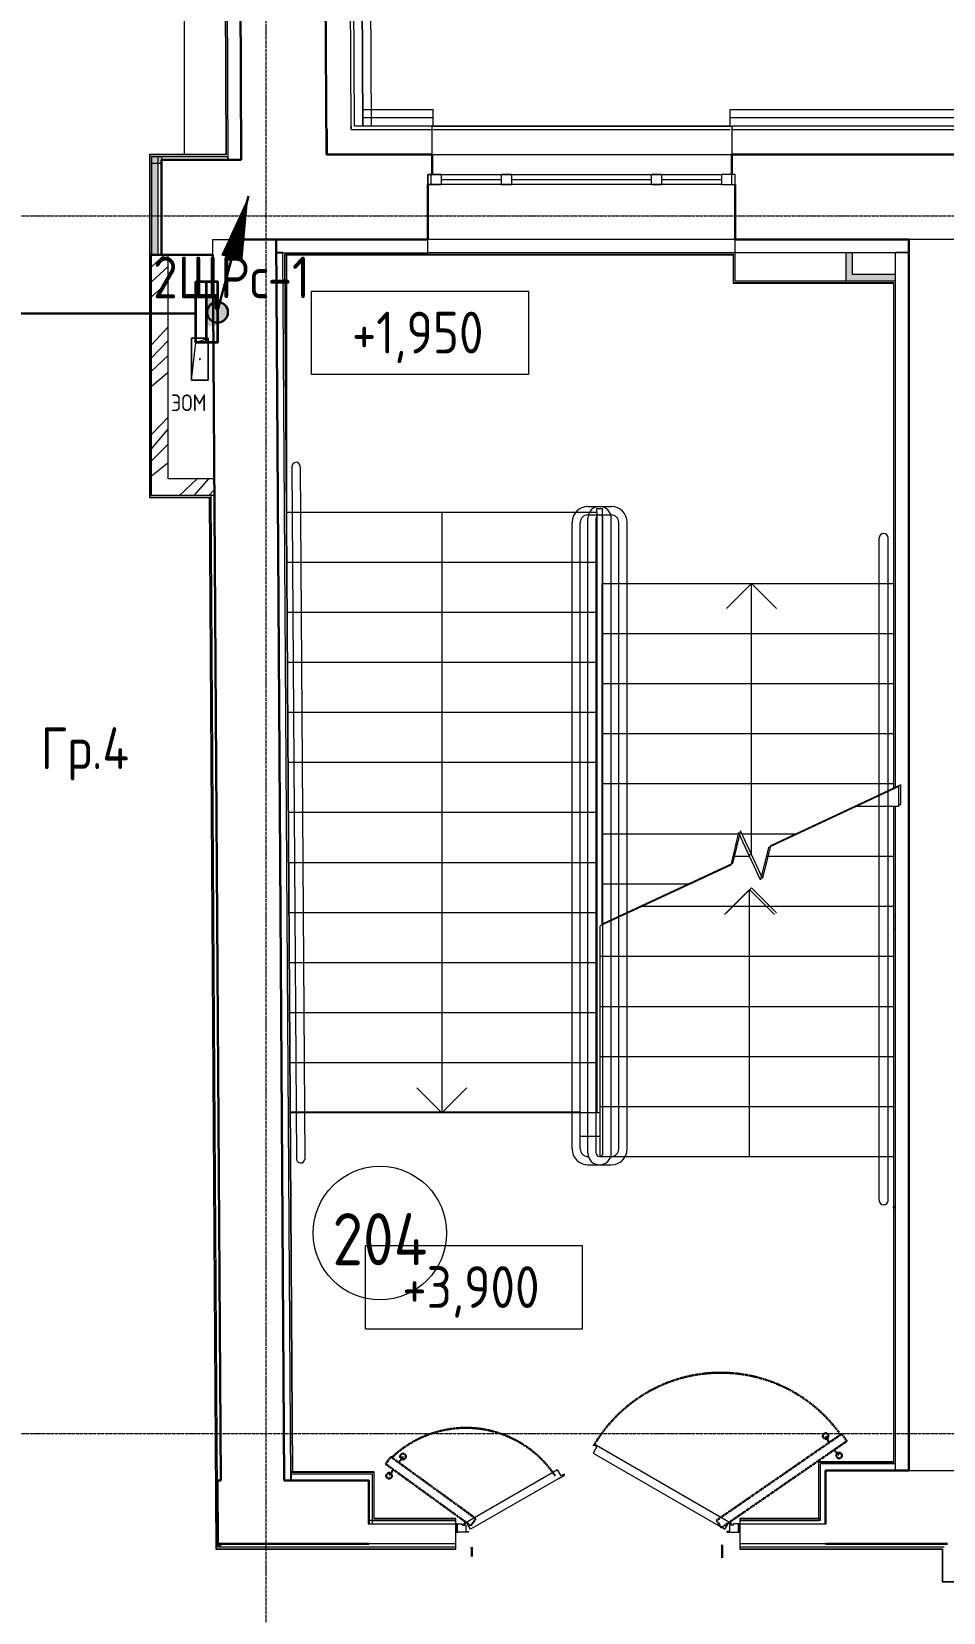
# Model space of a CAD drawing. Header units: millimetres. Extents: x -32 to 417638015, y -35 to 175284279.
# Drawn here: x 416887420 to 416892882, y 175243572 to 175253048 of the extents above; entities that cross this region are included whole.
import ezdxf
from ezdxf import colors
from ezdxf.entities.mleader import LeaderData, LeaderLine
from ezdxf.math import Vec2, Vec3

# ---------------------------------------------------------------- set-up
doc = ezdxf.new("R2010")
doc.units = ezdxf.units.MM
for name, pattern in [('ADSK_Линия сетки', [25, 20, -2.5, 0, -2.5]), ('ADSK_Штриховая_ш3 п1_5', [4.5, 3, -1.5]), ('CONTINOUS', [0])]:
    doc.linetypes.add(name, pattern=pattern)
for name, color, linetype, lineweight in [('_ Окна', 7, 'Continuous', 9), ('Аннотация', 7, 'Continuous', 18), ('Двери', 7, 'Continuous', 9), ('Лестницы', 7, 'Continuous', 9), ('Обобщенные модели', 7, 'Continuous', 18), ('Окна', 7, 'Continuous', 9), ('Оси', 253, 'Continuous', 9), ('Отметки', 7, 'Continuous', 9), ('Перекрытие', 7, 'Continuous', 18), ('Стены внутренние', 7, 'Continuous', 18), ('Стены наружные', 7, 'Continuous', 18), ('Стены несущие', 7, 'Continuous', 30), ('Стены отделка', 7, 'Continuous', 30), ('Стены перегородки', 7, 'Continuous', 30), ('Стены штриховка', 7, 'Continuous', 9), ('Стрелки вверх', 7, 'Continuous', 18), ('ШТРИХОВКА', 252, 'Continuous', 15), ('ЭМ_Лоток 1_2', 162, 'Continuous', 30), ('ЭОМ_Щит', 5, 'Continuous', 35)]:
    doc.layers.add(name, color=color, linetype=linetype, lineweight=lineweight)
doc.layers.add('_ЭМ_Надписи', color=7, linetype='Continuous')
doc.layers.add('Линии', color=7, linetype='Continuous', lineweight=9, true_color=0x00a600)
doc.styles.add('GOST Common', font='GOST_Common.ttf', dxfattribs={"width": 0.9, "height": 349.9999999999996})
doc.styles.add('GOST Common_1', font='GOST_Common.ttf', dxfattribs={"width": 0.9, "height": 250})
doc.styles.add('GOST Common_5', font='GOST_Common.ttf', dxfattribs={"width": 0.9, "height": 200})
doc.styles.add('ЭОМ', font='isocpeur.ttf', dxfattribs={"width": 0.85, "height": 250})
doc.linetypes.add('Cable in the tray', pattern='A,5,[130,ltypeshp.shx,S=1,R=0,X=0,Y=0],1.5,[130,ltypeshp.shx,S=1.5,R=90,X=0,Y=-1],1,[130,ltypeshp.shx,S=1,R=0,X=0.5,Y=0],5', length=12.5)

# ---------------------------------------------------------------- blocks, each defined once
blk = doc.blocks.new('План 2 этажа')
h = blk.add_hatch()
h.set_pattern_fill('ANSI34', color=8, scale=20)
h.set_pattern_definition([(45, (686.3573730537319, 338.699590410115), (-269.4076836320746, 269.4076836320746), []), (45, (776.1599730537273, 338.699590410115), (-269.4076836320746, 269.4076836320746), []), (45, (865.9625730537227, 338.699590410115), (-269.4076836320746, 269.4076836320746), []), (45, (955.7653730537277, 338.699590410115), (-269.4076836320746, 269.4076836320746), [])])
h.paths.add_polyline_path([(3097.655955407186, 19006.69959040913), (3097.655955407186, 20348.69959041011), (2997.655955407186, 20348.69959041011), (2997.655955407186, 18906.69959040914), (3375.126293284639, 18906.69959040914), (3374.474348343735, 19006.69959040913)])
at = {"layer": 'Стены внутренние'}
h = blk.add_hatch(color=8, dxfattribs=at)
h.dxf.hatch_style = 1
h.paths.add_polyline_path([(3057.655955407186, 20938.69959041008), (3037.655955407245, 20938.69959041008), (3037.655955407245, 20898.69959041008), (3057.655955407186, 20898.69959041008)])
h.paths.add_polyline_path([(3037.655955407245, 20938.69959041007), (2997.655955407186, 20938.69959041007), (2997.655955407186, 20348.69959041011), (3037.655955407245, 20348.69959041011)])
for points in [[(7157.767916595971, 20231.72453347321), (7197.767916595971, 20231.72453347321), (7197.767916595971, 20361.2245334732), (7157.767916595971, 20361.2245334732)], [(7157.767916595971, 20191.72453347321), (7456.35737305379, 20191.72453347321), (7456.35737305379, 20231.72453347321), (7157.767916595971, 20231.72453347321)]]:
    blk.add_hatch(color=8, dxfattribs=at).paths.add_polyline_path(points)
at = {"layer": '_ Окна', "color": 8, "lineweight": 18}
for p, q in [((4654.064637032272, 20771.22453347419), (4654.064637032272, 20831.22453347419)), ((4654.064637032272, 20831.22453347419), (4734.064637032272, 20831.22453347419)), ((4734.064637032272, 20771.22453347419), (4654.064637032272, 20771.22453347419)), ((4734.064637032272, 20831.22453347419), (4734.064637032272, 20771.22453347419)), ((5094.064637032272, 20771.22453347419), (5094.064637032272, 20831.22453347419)), ((5094.064637032272, 20831.22453347419), (5154.064637032272, 20831.22453347419)), ((5154.064637032272, 20771.22453347419), (5094.064637032272, 20771.22453347419)), ((5154.064637032272, 20831.22453347419), (5154.064637032272, 20771.22453347419)), ((5994.064637032272, 20771.22453347419), (5994.064637032272, 20831.22453347419)), ((5994.064637032272, 20831.22453347419), (6054.064637032272, 20831.22453347419)), ((6054.064637032272, 20771.22453347419), (5994.064637032272, 20771.22453347419)), ((6054.064637032272, 20831.22453347419), (6054.064637032272, 20771.22453347419)), ((6414.064637032272, 20831.22453347419), (6414.064637032272, 20771.22453347419)), ((6494.064637032271, 20831.22453347419), (6414.064637032272, 20831.22453347419)), ((6414.064637032272, 20771.22453347419), (6494.064637032271, 20771.22453347419)), ((6494.064637032271, 20771.22453347419), (6494.064637032271, 20831.22453347419))]:
    blk.add_line(p, q, dxfattribs=at)
at = {"layer": '_ Окна', "color": 8}
for p, q in [((4674.064637032272, 20771.22453347419), (4674.064637032272, 20831.22453347419)), ((4734.064637032271, 20801.22453347418), (5094.064637032271, 20801.22453347418)), ((5154.064637032271, 20801.22453347418), (5994.064637032271, 20801.22453347417)), ((6054.064637032272, 20801.22453347417), (6414.064637032272, 20801.22453347417)), ((6474.064637032272, 20771.22453347419), (6474.064637032272, 20831.22453347419))]:
    blk.add_line(p, q, dxfattribs=at)
at = {"layer": 'Аннотация', "color": 8, "lineweight": 20}
for p, q in [((3956.179971468985, 19631.29028078885), (3956.179971468985, 20131.29028078885)), ((3956.179971468985, 20131.29028078885), (5256.179971468984, 20131.29028078885)), ((5256.179971468984, 20131.29028078885), (5256.179971468984, 19631.29028078885)), ((5256.179971468984, 19631.29028078885), (3956.179971468985, 19631.29028078885)), ((4279.180950130394, 13909.55865878733), (4279.180950130394, 14409.55865878733)), ((4279.180950130394, 14409.55865878733), (5579.180950130394, 14409.55865878733)), ((5579.180950130394, 14409.55865878733), (5579.180950130394, 13909.55865878733)), ((5579.180950130394, 13909.55865878733), (4279.180950130394, 13909.55865878733))]:
    blk.add_line(p, q, dxfattribs=at)
at = {"layer": 'Двери', "color": 8}
for p, q in [((5665.735461453165, 13205.08528543361), (5643.235461453154, 13166.11414226332)), ((5650.664953377481, 13218.98239975064), (5648.41495337748, 13215.08528543361)), ((5648.41495337748, 13215.08528543361), (5665.735461453165, 13205.08528543361)), ((6475.987163183918, 12742.48239975041), (5650.664953377481, 13218.98239975064)), ((5643.235461453154, 13166.11414226332), (6433.916655108219, 12709.61414226309)), ((4867.987163183909, 12742.48239975041), (5430.903675643801, 13067.4823997504)), ((5438.333167568111, 13014.61414226306), (4910.057671259597, 12709.61414226308)), ((5430.903675643801, 13067.4823997504), (5433.153675643801, 13063.58528543337)), ((5453.1536756438, 13028.94426928199), (5433.153675643801, 13063.58528543337)), ((5438.333167568111, 13014.61414226306), (5472.974183719489, 13034.61414226306)), ((5470.474183719489, 13038.94426928199), (5453.1536756438, 13028.94426928199)), ((5472.974183719489, 13034.61414226306), (5470.474183719489, 13038.94426928199)), ((4821.987163184028, 12692.48239975032), (4821.987163184028, 12742.48239974935)), ((4821.987163184028, 12742.48239974935), (4858.158226034575, 12742.48239974935)), ((4831.987163183931, 12742.48239975042), (4821.987163184028, 12742.48239975042)), ((4821.987163184028, 12742.48239975042), (4821.987163184028, 12692.48239975042)), ((4831.987163183931, 12692.48239975042), (4831.987163183931, 12742.48239975042)), ((4858.158226034575, 12742.48239974935), (4858.158226034575, 12737.03338871956)), ((4860.681112583624, 12734.51050217051), (4881.987163184029, 12734.51050217051)), ((4870.237163183909, 12738.58528543338), (4867.987163183909, 12742.48239975041)), ((4887.557671259598, 12748.58528543338), (4870.237163183909, 12738.58528543338)), ((4881.987163184029, 12734.51050217051), (4881.987163184029, 12698.98340142445)), ((4910.057671259597, 12709.61414226308), (4887.557671259598, 12748.58528543338)), ((6433.916655108219, 12709.61414226309), (6456.41665510823, 12748.58528543339)), ((6456.41665510823, 12748.58528543339), (6473.737163183916, 12738.58528543338)), ((6461.987163184028, 12734.51050217139), (6461.987163184028, 12698.98340142467)), ((6483.293213784429, 12734.51050217139), (6461.987163184028, 12734.51050217139)), ((6473.737163183916, 12738.58528543338), (6475.987163183918, 12742.48239975041)), ((6485.816100333479, 12742.48239975041), (6485.816100333479, 12737.03338872044)), ((6521.987163184028, 12742.48239975041), (6485.816100333479, 12742.48239975041)), ((6521.987163184028, 12742.48239975041), (6511.987163183941, 12742.48239975041)), ((6511.987163183941, 12742.48239975041), (6511.987163183941, 12692.48239975041)), ((6521.987163184028, 12692.48239975042), (6521.987163184028, 12742.48239975041)), ((6521.987163184028, 12692.48239975041), (6521.987163184028, 12742.48239975041)), ((4898.158226034576, 12692.48239975032), (4821.987163184028, 12692.48239975032)), ((4821.987163184028, 12692.48239975042), (4831.987163183931, 12692.48239975042)), ((4884.488164858168, 12696.48239975032), (4898.158226034576, 12696.48239975032)), ((4898.158226034576, 12696.48239975032), (4898.158226034576, 12692.48239975032)), ((6445.816100333481, 12696.48239975053), (6445.816100333481, 12692.48239975042)), ((6459.486161509889, 12696.48239975053), (6445.816100333481, 12696.48239975053)), ((6445.816100333481, 12692.48239975042), (6521.987163184028, 12692.48239975042)), ((6511.987163183941, 12692.48239975041), (6521.987163184028, 12692.48239975041))]:
    blk.add_line(p, q, dxfattribs=at)
for centre, radius, start, end in [((4860.681112583624, 12737.03338871956), 2.522886549050668, 180, 270), ((4884.488164858168, 12698.98340142445), 2.501001674139175, 180, 270), ((6459.486161509889, 12698.98340142467), 2.501001674139161, 270, 0), ((6483.293213784429, 12737.03338872044), 2.522886549050668, 270, 0)]:
    blk.add_arc(centre, radius, start, end, dxfattribs=at)
at = {"layer": 'Лестницы', "color": 8}
for p, q in [((3807.709732558462, 20349.23186603368), (3807.709732558462, 18834.96116248372)), ((5667.155257301289, 18805.24151278646), (3807.903021408711, 18805.24151278646)), ((5667.155257301289, 18805.24151278646), (3807.903021408711, 18805.24151278646)), ((5667.155257301289, 18829.37994908156), (5697.767916595913, 18829.37994908156)), ((5667.155257301289, 18805.24151278646), (5667.155257301289, 18829.37994908156)), ((5667.155257301289, 18805.24151278646), (5667.155257301289, 18505.24151278646)), ((5697.767916595913, 18829.37994908156), (5697.767916595913, 18378.93894877402)), ((5667.155257301289, 18505.24151278646), (3809.854143163771, 18505.24151278646)), ((5667.155257301289, 18505.24151278646), (3809.854143163771, 18505.24151278646)), ((5667.155257301289, 18505.24151278646), (5667.155257301289, 18205.24151278646)), ((5697.767916595913, 18378.93894877402), (7444.35737305379, 18378.93894877402)), ((5697.767916595913, 18078.93894877402), (5697.767916595913, 18378.93894877402)), ((5697.767916595913, 18378.93894877402), (7444.35737305379, 18378.93894877402)), ((5667.155257301289, 18205.24151278646), (3811.80526491889, 18205.24151278646)), ((5667.155257301289, 18205.24151278646), (3811.80526491889, 18205.24151278646)), ((5667.155257301289, 18205.24151278646), (5667.155257301289, 17905.24151278646)), ((5697.767916595913, 17778.93894877402), (5697.767916595913, 18078.93894877402)), ((5697.767916595913, 18078.93894877402), (7444.35737305379, 18078.93894877402)), ((5697.767916595913, 18078.93894877402), (7444.35737305379, 18078.93894877402)), ((5667.155257301289, 17905.24151278646), (3813.756386674009, 17905.24151278646)), ((5667.155257301289, 17905.24151278646), (3813.756386674009, 17905.24151278646)), ((5667.155257301289, 17905.24151278646), (5667.155257301289, 17605.24151278646)), ((5697.767916595913, 17478.93894877402), (5697.767916595913, 17778.93894877402)), ((5697.767916595913, 17778.93894877402), (7444.35737305379, 17778.93894877402)), ((5697.767916595913, 17778.93894877402), (7444.35737305379, 17778.93894877402)), ((5667.155257301289, 17605.24151278646), (3815.707508429128, 17605.24151278646)), ((5667.155257301289, 17605.24151278646), (3815.707508429128, 17605.24151278646)), ((5667.155257301289, 17605.24151278646), (5667.155257301289, 17305.24151278646)), ((5697.767916595913, 17178.93894877402), (5697.767916595913, 17478.93894877402)), ((5697.767916595913, 17478.93894877402), (7444.35737305379, 17478.93894877402)), ((5697.767916595913, 17478.93894877402), (7444.35737305379, 17478.93894877402)), ((5667.155257301289, 17305.24151278646), (3817.658630184189, 17305.24151278646)), ((5667.155257301289, 17305.24151278646), (3817.658630184189, 17305.24151278646)), ((5667.155257301289, 17305.24151278646), (5667.155257301289, 17005.24151278646)), ((5697.767916595913, 16878.93894877402), (5697.767916595913, 17178.93894877402)), ((5697.767916595913, 17178.93894877402), (7444.35737305379, 17178.93894877402)), ((5697.767916595913, 17178.93894877402), (7444.35737305379, 17178.93894877402)), ((7476.35737305379, 17161.28430282274), (6694.645846433355, 16796.76623149161)), ((7487.767916595913, 17171.28430282274), (6706.056389975536, 16806.76623149161)), ((7476.35737305379, 17043.93894877401), (7476.35737305379, 17161.28430282274)), ((7487.767916595913, 17053.93894877402), (7487.767916595913, 17171.28430282274)), ((5667.155257301289, 17005.24151278646), (3819.609751939308, 17005.24151278646)), ((5667.155257301289, 17005.24151278646), (3819.609751939308, 17005.24151278646)), ((5667.155257301289, 17005.24151278646), (5667.155257301289, 16705.24151278646)), ((7224.709449206595, 17043.93894877402), (7476.35737305379, 17043.93894877402)), ((7224.709449206595, 17043.93894877402), (7476.35737305379, 17043.93894877402)), ((7236.119992748776, 17053.93894877402), (7246.154518411728, 17053.93894877402)), ((7236.119992748776, 17053.93894877402), (7246.154518411728, 17053.93894877402)), ((7476.35737305379, 17053.93894877402), (7487.767916595913, 17053.93894877402)), ((7476.35737305379, 17053.93894877402), (7487.767916595913, 17053.93894877402)), ((5697.767916595913, 16578.93894877402), (5697.767916595913, 16878.93894877402)), ((5697.767916595913, 16878.93894877402), (6513.71669301606, 16878.93894877402)), ((5697.767916595913, 16878.93894877402), (6513.71669301606, 16878.93894877402)), ((6515.323269656801, 16885.5495404985), (6468.068899674166, 16691.11166605643)), ((6526.733813198924, 16895.54954049849), (6479.479443216347, 16701.11166605643)), ((6647.391476450721, 16602.32835704954), (6515.323269656801, 16885.5495404985)), ((6518.405839202867, 16878.93894877402), (6522.696929699625, 16878.93894877402)), ((6518.405839202867, 16878.93894877402), (6522.696929699625, 16878.93894877402)), ((6658.802019992901, 16612.32835704954), (6526.733813198924, 16895.54954049849)), ((6534.47945932654, 16878.93894877402), (6860.831281659601, 16878.93894877402)), ((6534.47945932654, 16878.93894877402), (6860.831281659601, 16878.93894877402)), ((6694.645846433355, 16796.76623149161), (6647.391476450721, 16602.32835704954)), ((6706.056389975536, 16806.76623149161), (6658.802019992901, 16612.32835704954)), ((5667.155257301289, 16705.24151278646), (3821.560873694369, 16705.24151278647)), ((5667.155257301289, 16705.24151278646), (3821.560873694369, 16705.24151278647)), ((5667.155257301289, 16705.24151278646), (5667.155257301289, 16405.24151278646)), ((6468.068899674166, 16691.11166605643), (5686.35737305379, 16326.59359472529)), ((6479.479443216347, 16701.11166605643), (5697.767916595913, 16336.59359472529)), ((6480.907550425094, 16743.93894877402), (6581.35737305379, 16743.93894877402)), ((6480.907550425094, 16743.93894877402), (6581.35737305379, 16743.93894877402)), ((6576.69429647224, 16753.93894877402), (6592.767916595913, 16753.93894877402)), ((6576.69429647224, 16753.93894877402), (6592.767916595913, 16753.93894877402)), ((6681.807195682428, 16743.93894877402), (7444.35737305379, 16743.93894877402)), ((6681.807195682428, 16743.93894877402), (7444.35737305379, 16743.93894877402)), ((5697.767916595913, 16336.59359472529), (5697.767916595913, 16578.93894877402)), ((5697.767916595913, 16578.93894877402), (6217.479205506737, 16578.93894877402)), ((5697.767916595913, 16578.93894877402), (6217.479205506737, 16578.93894877402)), ((5667.155257301289, 16405.24151278646), (3823.511995449488, 16405.24151278646)), ((5667.155257301289, 16405.24151278646), (3823.511995449488, 16405.24151278646)), ((5667.155257301289, 16405.24151278646), (5667.155257301289, 16105.24151278646)), ((5938.005296900868, 16443.93894877402), (7444.35737305379, 16443.93894877402)), ((5938.005296900868, 16443.93894877402), (7444.35737305379, 16443.93894877402)), ((5949.415840443049, 16453.93894877402), (5959.450366106001, 16453.93894877402)), ((5949.415840443049, 16453.93894877402), (5959.450366106001, 16453.93894877402)), ((5686.35737305379, 16143.93894877402), (5686.35737305379, 16326.59359472529)), ((5697.767916595913, 16331.91441856272), (5697.767916595913, 16336.59359472529)), ((5686.35737305379, 15843.93894877402), (5686.35737305379, 16143.93894877402)), ((5686.35737305379, 16143.93894877402), (7444.35737305379, 16143.93894877402)), ((5686.35737305379, 16143.93894877402), (7444.35737305379, 16143.93894877402)), ((5667.155257301289, 16105.24151278646), (3825.463117204548, 16105.24151278646)), ((5667.155257301289, 16105.24151278646), (3825.463117204548, 16105.24151278646)), ((5667.155257301289, 16105.24151278646), (5667.155257301289, 15805.24151278646)), ((5686.35737305379, 15543.93894877402), (5686.35737305379, 15843.93894877402)), ((5686.35737305379, 15843.93894877402), (7444.35737305379, 15843.93894877402)), ((5686.35737305379, 15843.93894877402), (7444.35737305379, 15843.93894877402)), ((5667.155257301289, 15805.24151278646), (3827.414238959667, 15805.24151278646)), ((5667.155257301289, 15805.24151278646), (3827.414238959667, 15805.24151278646)), ((5667.155257301289, 15805.24151278646), (5667.155257301289, 15505.24151278646)), ((5686.35737305379, 15243.93894877402), (5686.35737305379, 15543.93894877402)), ((5686.35737305379, 15543.93894877402), (7444.35737305379, 15543.93894877402)), ((5686.35737305379, 15543.93894877402), (7444.35737305379, 15543.93894877402)), ((5667.155257301289, 15505.24151278646), (3829.365360714728, 15505.24151278647)), ((5667.155257301289, 15505.24151278646), (3829.365360714728, 15505.24151278647)), ((5667.155257301289, 15505.24151278646), (5667.155257301289, 15205.24151278646)), ((5667.155257301289, 15205.24151278646), (3831.316482469847, 15205.24151278646)), ((5686.35737305379, 14943.93894877402), (5686.35737305379, 15243.93894877402)), ((5686.35737305379, 15243.93894877402), (7444.35737305379, 15243.93894877402)), ((5686.35737305379, 15243.93894877402), (7444.35737305379, 15243.93894877402)), ((5686.35737305379, 14943.93894877402), (7444.357373053732, 14943.93894877402)), ((5686.35737305379, 14943.93894877402), (7444.357373053732, 14943.93894877402))]:
    blk.add_line(p, q, dxfattribs=at)
at = {"layer": 'Линии', "color": 8}
for p, q in [((3839.116004053853, 19080.11650766378), (3866.106770610902, 14930.0782304586)), ((3889.112622893648, 19080.63638708916), (3916.119717820315, 14928.08749727749)), ((5612.154683894652, 18790.23837536744), (5749.771736643685, 18790.23837536744)), ((5612.767916595913, 18840.23894877402), (5752.767916595913, 18840.23894877402)), ((5517.767916595913, 14988.93894877402), (5517.767916595913, 18745.23894877402)), ((5567.155257301289, 14989.16669302349), (5567.155257301347, 18744.78346027497)), ((5797.767916595913, 14989.16669302349), (5797.767916595913, 18745.01120452456)), ((5847.767916595913, 14988.93894877402), (5847.767916595913, 18745.23894877402)), ((7357.767916595913, 14680.73367700293), (7357.767916595913, 18652.1442205451)), ((7411.35737305379, 14680.73367700293), (7411.35737305379, 18652.1442205451)), ((5612.383001550799, 14943.93894877402), (5615.151610238419, 14943.93894877402)), ((5612.767916595913, 14893.93894877402), (5752.767916595913, 14893.93894877402)), ((5642.767916595913, 14893.93894877402), (5752.767916595913, 14893.93894877402)), ((5749.77156365884, 14943.93894877402), (5752.54017234646, 14943.93894877402))]:
    blk.add_line(p, q, dxfattribs=at)
at = {"layer": 'Линии', "color": 8, "lineweight": 18}
for p, q in [((5612.155257301289, 14964.24527842133), (5612.155257301347, 18769.93261912671)), ((5662.155257301289, 14964.24527842133), (5662.155257301347, 18770.23837536744)), ((5702.767916595913, 14964.24527842133), (5702.767916595913, 18770.23837536744)), ((5752.767916595913, 14964.24527842133), (5752.767916595913, 18769.93261912671))]:
    blk.add_line(p, q, dxfattribs=at)
at = {"layer": 'Линии', "color": 8, "linetype": 'ADSK_Штриховая_ш3 п1_5', "lineweight": 30}
for p, q in [((6382.907155036693, 12762.25904110595), (7133.447962498991, 13280.99681032193)), ((7058.292437035881, 13228.44327119733), (7037.109963377705, 13268.14595133006)), ((7133.447962498991, 13280.99681032193), (7164.179111868143, 13237.8097372119)), ((7164.179111868143, 13237.8097372119), (6413.041212047101, 12718.65928642666)), ((7088.141346649383, 13185.25608481406), (7117.793943301484, 13151.40754700534)), ((4431.759547653492, 13143.72776655148), (4400.607986984134, 13100.84909740394)), ((4400.607986984134, 13100.84909740394), (4910.345621483866, 12730.52223879917)), ((4942.084399349522, 12772.97429181144), (4431.759547653492, 13143.72776655148)), ((4479.019652885909, 13109.39307136024), (4505.469091190083, 13145.79948856099)), ((4447.868092216551, 13066.51440221269), (4421.418653912435, 13030.10798501195)), ((4910.345621483866, 12730.52223879917), (4942.084399349522, 12772.97429181144)), ((6413.041212047101, 12718.65928642666), (6382.907155036693, 12762.25904110595)), ((6416.249023939425, 12616.96741500124), (6416.249023939425, 12536.96741500124)), ((4916.249023939425, 12602.48239974945), (4916.249023939425, 12546.96741500124))]:
    blk.add_line(p, q, dxfattribs=at)
at = {"layer": 'Линии', "color": 8}
blk.add_circle((4366.317899817368, 14485.26120476011), 400, dxfattribs=at)
at = {"layer": 'Линии', "color": 8, "linetype": 'ADSK_Штриховая_ш3 п1_5', "lineweight": 30}
for centre, radius in [((7037.109963377705, 13268.14595133005), 17.0000000000018), ((4505.469091190083, 13145.79948856099), 17.00000000000171), ((7117.793943301425, 13151.40754700534), 17.00000000000085), ((4421.418653912435, 13030.10798501195), 17.00000000000149)]:
    blk.add_circle(centre, radius, dxfattribs=at)
at = {"layer": 'Линии', "color": 8}
for centre, radius, start, end in [((3864.115741602494, 19080.24151278646), 25.00000000000009, 0.9050228728932315, 180.3726315524127), ((5612.767916595913, 18745.23894877402), 94.99999999999818, 90, 180), ((5612.382428144221, 18745.01120452456), 45.22774424946742, 90.28851404606247, 180.2885140453348), ((5682.461586948601, 18769.93261912671), 70.3063296473083, 0, 180), ((5682.461586948601, 18770.23837536744), 20.30632964730921, 0, 180), ((5752.54017234646, 18745.01120452456), 45.22774424946601, 0, 90), ((5752.767916595913, 18745.23894877402), 94.99999999999818, 0, 90), ((7384.562644824851, 18652.1442205451), 26.79472822891421, 0, 180), ((5612.767916595913, 14988.93894877402), 94.99999999999727, 180, 270), ((5612.383001550799, 14989.16669302349), 45.22774424946692, 180, 270), ((5752.54017234646, 14989.16669302349), 45.22774424946783, 270, 0), ((5752.767916595913, 14988.93894877402), 94.99999999999727, 270, 0), ((3891.21268633951, 14930.24151278646), 25.00000000000036, 180.3726315524127, 355.0572316146844), ((5682.461586948601, 14964.24527842133), 70.3063296473083, 180, 0), ((5682.461586948601, 14964.24527842133), 20.3063296473083, 180, 0), ((7384.562644824851, 14680.73367700293), 26.79472822891421, 180, 0)]:
    blk.add_arc(centre, radius, start, end, dxfattribs=at)
at = {"layer": 'Линии', "color": 8, "linetype": 'ADSK_Штриховая_ш3 п1_5', "lineweight": 30}
for centre, radius, start, end in [((6408.364436878299, 12767.89386571707), 879.9999999999993, 36.26609898937178, 149.8569379988632), ((4881.26474480913, 12676.38451499071), 640.942282945736, 33.38098718433336, 133.8165284657821)]:
    blk.add_arc(centre, radius, start, end, dxfattribs=at)
at = {"layer": 'Обобщенные модели', "color": 8}
for p, q in [((3238.211348981772, 19598.69959040912), (3238.211348981772, 19848.69959040912)), ((3238.211348981772, 19848.69959040912), (3338.211348981772, 19848.69959040912)), ((3338.211348981772, 19848.69959040912), (3238.211348981772, 19848.69959040912)), ((3238.211348981772, 19848.69959040912), (3238.211348981772, 19598.69959040912)), ((3238.211348981772, 19598.69959040912), (3263.211348981765, 19823.69959040912)), ((3263.211348981765, 19823.69959040912), (3338.211348981772, 19848.69959040912)), ((3338.211348981772, 19848.69959040912), (3338.211348981772, 19598.69959040912)), ((3338.211348981772, 19598.69959040912), (3338.211348981772, 19848.69959040912)), ((3338.211348981772, 19598.69959040912), (3238.211348981772, 19598.69959040912)), ((3238.211348981772, 19598.69959040912), (3338.211348981772, 19598.69959040912))]:
    blk.add_line(p, q, dxfattribs=at)
for radius, start, end in [(2.500000000000002, 0, 180), (2.500000000000002, 180, 0), (2.499999999999999, 60.0000000000418, 165.0000000000055), (2.500000000000002, 194.9999999999945, 270), (2.499999999999998, 299.9999999999582, 0)]:
    blk.add_arc((3288.211348981771, 19723.69959040912), radius, start, end, dxfattribs=at)
at = {"layer": 'Окна', "color": 8}
for p, q in [((4654.064637032272, 20831.22453347419), (4654.064637032272, 20771.22453347419)), ((4734.064637032272, 20831.22453347419), (4654.064637032272, 20831.22453347419)), ((4654.064637032272, 20771.22453347419), (4734.064637032272, 20771.22453347419)), ((4734.064637032271, 20831.22453347419), (5094.064637032271, 20831.22453347419)), ((5094.064637032271, 20771.2245334741), (4734.064637032271, 20771.2245334741)), ((5154.064637032271, 20831.22453347419), (5094.064637032271, 20831.22453347419)), ((5094.064637032271, 20771.22453347419), (5154.064637032271, 20771.22453347419)), ((5154.064637032271, 20831.22453347419), (5994.064637032271, 20831.22453347419)), ((5994.064637032271, 20771.2245334741), (5154.064637032271, 20771.2245334741)), ((6054.064637032272, 20831.22453347419), (5994.064637032272, 20831.22453347419)), ((5994.064637032272, 20771.22453347419), (6054.064637032272, 20771.22453347419)), ((6054.064637032272, 20831.22453347419), (6414.064637032272, 20831.22453347419)), ((6414.064637032272, 20771.2245334741), (6054.064637032272, 20771.2245334741)), ((6494.064637032271, 20831.22453347419), (6414.064637032272, 20831.22453347419)), ((6414.064637032272, 20771.22453347419), (6494.064637032271, 20771.22453347419)), ((6494.064637032271, 20771.22453347419), (6494.064637032271, 20831.22453347419))]:
    blk.add_line(p, q, dxfattribs=at)
at = {"layer": 'Оси', "color": 8, "linetype": 'ADSK_Линия сетки'}
for p, q in [((3685.922726092162, -4690.674102031652), (3685.922726092278, 44561.69804906179)), ((-9428.37116507889, 20583.69959040972), (56691.21025106532, 20583.69959040951)), ((-9428.37116507889, 13283.69959040972), (56691.21025106532, 13283.6995904095))]:
    blk.add_line(p, q, dxfattribs=at)
at = {"layer": 'Перекрытие', "color": 8}
for p, q in [((3194.227694369329, 23800.18206154523), (3194.227694369329, 20950.69959041007)), ((5567.155257301289, 15210.24151278647), (3831.283963773923, 15210.24151278647)), ((5567.155257301289, 15063.93894877402), (5567.155257301289, 15210.24151278647)), ((5686.35737305379, 15205.24151278646), (5567.155257301289, 15205.24151278646)), ((5686.35737305379, 15063.93894877402), (5567.155257301289, 15063.93894877402))]:
    blk.add_line(p, q, dxfattribs=at)
at = {"layer": 'Стены внутренние', "color": 8}
for p, q in [((4679.064637032279, 20951.2245334732), (6474.064637032279, 20951.2245334732)), ((6494.064637032279, 20441.2245334732), (4654.064637032279, 20441.2245334732)), ((4299.873245591065, 12736.96395130857), (4299.873245591065, 12742.48239974939)), ((7036.35737305379, 12742.48239974946), (7036.35737305379, 12736.96395130856)), ((4299.873245591065, 12622.48239974942), (4299.873245591065, 12624.55224547311)), ((7036.35737305379, 12624.55224547311), (7036.35737305379, 12622.48239974942))]:
    blk.add_line(p, q, dxfattribs=at)
at = {"layer": 'Стены наружные', "color": 8}
for p, q in [((4264.761447573721, 21121.22453347321), (4200.113630583917, 33839.94115373352)), ((4200.114276473585, 33839.94115373352), (4264.762093463389, 21121.22453347321)), ((4250.114276473585, 33839.94115373352), (4314.762093463389, 21121.22453347321)), ((4264.762093463389, 21221.22453347322), (4685.064637032279, 21221.22453347321)), ((4264.762093463389, 21121.22453347321), (4264.762093463389, 21221.22453347322)), ((4685.064637032279, 21171.22453347321), (4264.762093463389, 21171.22453347321)), ((4685.064637032279, 21121.22453347321), (4685.064637032279, 21221.22453347321)), ((6465.064637032279, 21221.22453347321), (11611.35737305379, 21221.22453347319)), ((6465.064637032279, 21121.22453347321), (6465.064637032279, 21221.22453347321)), ((11611.35737305379, 21171.22453347319), (6465.064637032279, 21171.22453347321)), ((4679.064637032279, 21121.22453347321), (6474.064637032279, 21121.22453347321)), ((4685.064637032279, 21122.22453347321), (6465.064637032279, 21122.22453347321)), ((4685.064637032279, 21101.2245334732), (6465.064637032279, 21101.2245334732)), ((7444.35737305379, 14634.61926985597), (7444.35737305379, 14643.03118052596))]:
    blk.add_line(p, q, dxfattribs=at)
at = {"layer": 'Стены несущие', "color": 8}
for p, q in [((4045.623342574632, 20951.22453347322), (4039.807469566644, 22095.43085213899)), ((3535.782583779597, 20918.59952436706), (3529.915714010887, 22072.83887090092)), ((4045.623342574632, 20951.22453347322), (4679.064637032279, 20951.22453347322)), ((4679.064637032279, 20831.22453347421), (4679.064637032279, 20951.22453347322)), ((6474.064637032279, 20951.22453347322), (6474.064637032279, 20831.22453347415)), ((8450.480509532383, 20951.22453347322), (6474.064637032279, 20951.22453347322)), ((3535.782075155061, 20918.69959041008), (3057.655955407186, 20918.69959041008)), ((3057.655955407186, 20918.69959041008), (3057.655955407186, 20348.69959041011)), ((4654.064637032279, 20441.22453347323), (4654.064637032279, 20771.22453347419)), ((6494.064637032279, 20771.22453347419), (6494.064637032279, 20441.22453347323)), ((4654.064637032279, 20441.22453347323), (3555.469430200639, 20441.22453347323)), ((3793.640717795177, 13002.48239974947), (3745.261880186619, 20441.22453347323)), ((7536.357373053732, 20441.22453347323), (6494.064637032279, 20441.22453347323)), ((7536.357373053732, 20441.22453347323), (7536.357373053732, 13062.48239974946)), ((2985.655955407186, 20348.69959041011), (3365.855591932894, 20348.69959041011)), ((3365.855591932952, 20348.69959041011), (3413.632681407849, 13002.48239974947)), ((3393.618113531498, 13002.48239974947), (3396.095504306955, 12622.48239974942)), ((3393.618113531498, 13002.48239974947), (3413.618538559182, 13002.48239974947)), ((4299.873245591065, 13002.48239974947), (3793.640717795177, 13002.48239974947)), ((4299.873245591065, 12742.48239974939), (4299.873245591065, 13002.48239974947)), ((7536.357373053732, 13062.48239974946), (7036.35737305379, 13062.48239974946)), ((7036.35737305379, 13062.48239974946), (7036.35737305379, 12742.48239974946)), ((3396.095504306955, 12622.48239974942), (4299.873245591065, 12622.48239974942)), ((7036.35737305379, 12622.48239974942), (7767.435562343744, 12622.48239974942))]:
    blk.add_line(p, q, dxfattribs=at)
at = {"layer": 'Стены отделка', "color": 8, "lineweight": 9}
for p, q in [((4214.761447573896, 21121.22453347321), (4209.805273569946, 22096.29493200261)), ((3437.916902432509, 22072.37125121005), (3443.618234289752, 20950.69959041007)), ((4044.860909316747, 21101.22453347322), (4049.967676067259, 21101.22453347322)), ((4049.967676067259, 21101.22453347322), (4049.967676067259, 20951.22453347322)), ((4194.862846985809, 21101.22453347322), (4194.761189218028, 21121.22453347321)), ((4194.862846985809, 21121.22453347321), (4194.862846985809, 21101.22453347322)), ((4194.862846985809, 21101.22453347322), (4679.064637032279, 21101.22453347322)), ((4679.064637032279, 21121.22453347321), (4214.761447573896, 21121.22453347321)), ((4679.064637032279, 20951.22453347322), (4679.064637032279, 21121.22453347321)), ((8450.480509532383, 21121.22453347321), (6474.064637032279, 21121.22453347321)), ((6474.064637032279, 21121.22453347321), (6474.064637032279, 20951.22453347322)), ((6474.064637032279, 21101.22453347322), (8450.480509532383, 21101.22453347322)), ((3443.618234289752, 20950.69959041007), (2985.655955407186, 20950.69959041008)), ((2985.655955407186, 20950.69959041007), (2985.655955407186, 20348.6995904101)), ((2997.655955407186, 20938.69959041008), (3455.781041731592, 20938.69959041008)), ((2997.655955407186, 20938.69959041008), (2997.655955407186, 20348.69959041011)), ((2997.655955407186, 20898.69959041008), (3057.655955407186, 20898.69959041008)), ((3037.655955407245, 20348.69959041011), (3037.655955407245, 20938.69959041007)), ((3057.655955407186, 20938.69959041008), (3057.655955407186, 20918.69959041008)), ((3455.781041731592, 20918.69959041008), (3455.781041731592, 20938.69959041008)), ((3455.781041731592, 20918.69959041008), (3455.783617189794, 20918.19289854895)), ((3455.783617189794, 20918.19289854895), (3535.782583779597, 20918.59952436706)), ((3745.261914780771, 20441.22453347323), (3745.261914780771, 20361.22453347318)), ((4654.064637032279, 20361.22453347318), (4654.064637032279, 20441.22453347323)), ((6494.064637032279, 20191.72453347319), (6494.064637032279, 20441.22453347323)), ((3097.655955407186, 19006.69959040913), (3097.655955407186, 20348.69959041011)), ((3413.618538559182, 13002.48239974947), (3365.855636224966, 20328.69959041011)), ((3745.261914780771, 20361.22453347318), (3785.783059878973, 20361.22453347318)), ((3785.774199468608, 20362.58688981893), (3745.775045414281, 20362.32674575339)), ((3745.775045414281, 20362.32674575339), (3793.641553472844, 13002.48239974947)), ((3833.640707527229, 13002.74254381502), (3785.774199468608, 20362.58688981893)), ((3797.861358538154, 20349.22453347318), (6482.064637032279, 20349.22453347318)), ((3845.304458787898, 13054.48239974946), (3797.861358538154, 20349.22453347318)), ((7536.357373053732, 20361.22453347318), (4654.064637032279, 20361.22453347318)), ((6482.064637032279, 20349.22453347318), (6482.064637032279, 20181.72453347323)), ((7157.767916595971, 20361.22453347318), (7157.767916595971, 20191.72453347319)), ((7197.767916595971, 20231.72453347318), (7197.767916595971, 20361.22453347318)), ((7536.357373053732, 20362.48239974946), (7456.357373053732, 20362.48239974946)), ((7456.357373053732, 17156.63732582222), (7456.357373053732, 20362.48239974946)), ((7456.357373053732, 20191.72453347319), (6494.064637032279, 20191.72453347319)), ((7456.357373053732, 20231.72453347318), (7197.767916595971, 20231.72453347318)), ((6484.064637032337, 20179.72453347319), (7444.35737305379, 20179.72453347319)), ((7444.35737305379, 20179.72453347319), (7444.35737305379, 17151.04163392436)), ((3374.474348343734, 19006.69959040913), (3097.655955407186, 19006.69959040913)), ((3343.203846633201, 18894.69959040914), (3384.290832772676, 12592.48239974939)), ((3396.225893295079, 12602.48239974942), (3355.125868256961, 18906.69959040914)), ((7444.35737305379, 17043.93894877401), (7444.35737305379, 14643.03118052598)), ((7456.357373053732, 13062.48239974946), (7456.357373053732, 17043.93894877401)), ((7456.357373053732, 16385.87443264498), (7444.35737305379, 16385.87443264498)), ((7444.35737305379, 16310.16723661521), (7456.357373053732, 16310.16723661521)), ((7444.35737305379, 14643.03118052598), (7456.357373053732, 14643.03118052598)), ((7444.35737305379, 14634.61926985597), (7444.35737305379, 13114.48239974945)), ((7456.357373053732, 14634.61926985597), (7444.35737305379, 14634.61926985597)), ((6994.357373053732, 13112.48239974941), (6994.357373053732, 12762.48239974946)), ((7444.35737305379, 13114.48239974945), (6996.357373053732, 13114.48239974945)), ((7456.357373053732, 13102.48239974945), (7006.357373053732, 13102.48239974945)), ((7006.357373053732, 12762.48239974946), (7006.357373053732, 13102.48239974945)), ((3793.641553472844, 13002.48239974947), (3833.640707527229, 13002.74254381502)), ((3833.382249869057, 13042.48239974946), (4319.873245591065, 13042.48239974946)), ((3833.995359957917, 13042.48239974946), (3833.995359957917, 13002.48239974947)), ((4331.873245591065, 13054.48239974946), (3845.304458787898, 13054.48239974946)), ((4319.873245591065, 13042.48239974946), (4319.873245591065, 12742.48239974946)), ((4331.873245591065, 12774.48239974945), (4331.873245591065, 13052.48239974942)), ((4319.873245591065, 12762.48239974946), (4299.461286074948, 12762.48239974946)), ((4299.461286074948, 12762.48239974946), (4299.461286074948, 12742.48239974946)), ((4299.461286074948, 12742.48239974946), (4299.873245591065, 12742.48239974946)), ((4821.987163183978, 12774.48239974945), (4331.873245591065, 12774.48239974945)), ((4816.987163184036, 12762.48239974946), (4821.987163183978, 12762.48239974946)), ((4821.987163183978, 12742.48239974946), (4821.987163183978, 12774.48239974945)), ((6521.987163184036, 12774.48239974945), (6521.987163184036, 12742.48239974946)), ((7006.357373053732, 12774.48239974945), (6521.987163184036, 12774.48239974945)), ((6521.987163184036, 12762.48239974946), (6556.987163183978, 12762.48239974946)), ((7006.357373053732, 12762.48239974946), (6994.357373053732, 12762.48239974946)), ((7006.357373053732, 12742.48239974946), (7006.357373053732, 12736.96395130856)), ((3396.152544564568, 12613.73315513995), (3416.152119545906, 12613.86354135724)), ((3406.104726218386, 12622.48239974942), (3406.104726218386, 12602.48239974942)), ((3416.152119545906, 12613.86354135724), (3416.095929334639, 12622.48239974942)), ((4821.987163183978, 12590.48239974942), (4821.987163183978, 12622.48239974942)), ((6521.987163184036, 12622.48239974942), (6521.987163184036, 12590.48239974942)), ((3386.303914174146, 12590.48239974942), (4821.987163183978, 12590.48239974942)), ((3406.104726218386, 12602.48239974942), (3396.225893295137, 12602.48239974942)), ((4821.987163183978, 12602.48239974942), (4816.987163184036, 12602.48239974942)), ((6556.987163183978, 12602.48239974942), (6521.987163184036, 12602.48239974942)), ((6521.987163184036, 12590.48239974942), (7735.435562343744, 12590.48239974942)), ((7735.435562343744, 12590.48239974942), (7735.435562343744, 12396.9639513085)), ((7737.435562343802, 12394.96395130853), (8177.435562343744, 12394.96395130853))]:
    blk.add_line(p, q, dxfattribs=at)
blk.add_lwpolyline([(3375.126293284644, 18906.69959040914), (2997.655955407186, 18906.69959040914), (2997.655955407186, 20348.69959041011)], dxfattribs=at)
at = {"layer": 'Стены перегородки', "color": 8, "lineweight": 18}
for p, q in [((4299.873245591065, 12742.48239974946), (4821.987163183978, 12742.48239974946)), ((4821.987163183978, 12622.48239974942), (4821.987163183978, 12742.48239974946)), ((6521.987163184036, 12742.48239974946), (7036.35737305379, 12742.48239974946)), ((6521.987163184036, 12742.48239974946), (6521.987163184036, 12622.48239974942)), ((4821.987163183978, 12622.48239974942), (4299.873245591065, 12622.48239974942)), ((7036.35737305379, 12622.48239974942), (6521.987163184036, 12622.48239974942))]:
    blk.add_line(p, q, dxfattribs=at)
at = {"layer": 'Стены штриховка', "color": 8}
for p, q in [((4194.761189218028, 21121.22453347321), (4189.810614745307, 22095.1932884657)), ((3439.916876597272, 22072.38141685549), (3445.628425902105, 20948.6995904101)), ((3449.92183024378, 22071.43225800034), (3455.781041731592, 20918.69959041008)), ((3445.628425902105, 20948.69959041011), (2987.655955407245, 20948.69959041011)), ((2987.655955407245, 20948.69959041012), (2987.655955407245, 20348.69959041011)), ((3365.855591932894, 20348.69959041011), (3365.25384379935, 20441.22453347323)), ((3365.25384379935, 20441.22453347323), (3555.469430200639, 20441.22453347323)), ((7916.35737305379, 20441.22453347323), (7536.357373053732, 20441.22453347323)), ((3785.783059878973, 20361.22453347318), (4654.064637032279, 20361.22453347318)), ((6484.064637032221, 20351.22453347321), (3795.848308761662, 20351.22453347321)), ((3843.304416489671, 13054.48239974946), (3795.848308761604, 20351.22453347321)), ((6484.064637032337, 20179.72453347319), (6484.064637032221, 20351.22453347321)), ((7446.357373053732, 20181.72453347316), (6482.064637032279, 20181.72453347323)), ((6482.064637032279, 20181.72453347323), (6482.064637032279, 20179.72453347319)), ((6482.064637032279, 20179.72453347319), (6484.064637032337, 20179.72453347319)), ((7446.357373053732, 17151.97424924065), (7446.35737305379, 20181.72453347323)), ((3345.190850237152, 18896.69959040911), (3386.303914174146, 12590.48239974942)), ((7446.357373053732, 14643.03118052598), (7446.357373053732, 17043.93894877401)), ((7446.357373053732, 13112.48239974948), (7446.357373053732, 14634.61926985597)), ((6996.357373053732, 13114.48239974945), (6994.357373053732, 13114.48239974945)), ((6994.357373053732, 13114.48239974945), (6994.357373053732, 13112.48239974941)), ((6994.357373053732, 13112.48239974941), (7446.357373053732, 13112.48239974948)), ((6996.357373053732, 12774.48239974945), (6996.357373053732, 13114.48239974945)), ((3843.304416489671, 13054.48239974946), (3833.304204998829, 13054.48239974946)), ((3833.31721247721, 13052.48239974942), (4331.873245591065, 13052.48239974942)), ((4329.873245591007, 13054.48239974946), (4329.873245591007, 12772.48239974949)), ((4331.873245591065, 13052.48239974942), (4331.873245591065, 13054.48239974946)), ((7536.357373053732, 13062.48239974946), (7916.35737305379, 13062.48239974946)), ((4319.873245591065, 12762.48239974946), (4816.987163184036, 12762.48239974946)), ((4329.873245591007, 12772.48239974949), (4821.987163183978, 12772.48239974942)), ((6521.987163184036, 12772.48239974949), (6994.357373053732, 12772.48239974949)), ((6556.987163183978, 12762.48239974946), (6994.357373053732, 12762.48239974946)), ((3384.290832772676, 12592.48239974939), (4821.987163183978, 12592.48239974946)), ((3384.290832772676, 12592.48239974939), (3384.303871671495, 12590.48239974942)), ((3384.303871671495, 12590.48239974942), (3386.303914174146, 12590.48239974942)), ((4816.987163184036, 12602.48239974942), (3406.104726218386, 12602.48239974942)), ((6521.987163184036, 12592.48239974946), (7737.435562343802, 12592.48239974946)), ((7747.435562343744, 12602.48239974942), (6556.987163183978, 12602.48239974942)), ((7737.435562343802, 12592.48239974946), (7737.435562343802, 12394.96395130853)), ((7735.435562343744, 12396.9639513085), (8179.435562343802, 12396.9639513085)), ((7735.435562343744, 12396.9639513085), (7735.435562343744, 12394.96395130853)), ((7735.435562343744, 12394.96395130853), (7737.435562343802, 12394.96395130853))]:
    blk.add_line(p, q, dxfattribs=at)
for points in [[(2985.655955407186, 20348.69959041011), (2985.655955407186, 18956.69959040917), (2985.655955407186, 18894.69959040914), (3047.655955407128, 18894.69959040914), (3343.203846633201, 18894.69959040914)], [(2987.655955407128, 20348.69959041011), (2987.655955407128, 18896.69959040919), (3345.190850237152, 18896.69959040911)]]:
    blk.add_lwpolyline(points, dxfattribs=at)
at = {"layer": 'Стрелки вверх', "color": 8}
for p, q in [((4737.432494929875, 18805.24151278646), (4737.432494929875, 18505.24151278646)), ((4737.432494929875, 18505.24151278646), (4737.432494929875, 18205.24151278646)), ((6592.767916595913, 18378.93894877402), (6442.767916595913, 18228.93894877402)), ((6592.767916595913, 18078.93894877402), (6592.767916595913, 18378.93894877402)), ((6592.767916595913, 18378.93894877402), (6742.767916595913, 18228.93894877402)), ((4737.432494929875, 18205.24151278646), (4737.432494929875, 17905.24151278646)), ((6592.767916595913, 17778.93894877402), (6592.767916595913, 18078.93894877402)), ((4737.432494929875, 17905.24151278646), (4737.432494929875, 17605.24151278646)), ((6592.767916595913, 17478.93894877402), (6592.767916595913, 17778.93894877402)), ((4737.432494929875, 17605.24151278646), (4737.432494929875, 17305.24151278646)), ((6592.767916595913, 17178.93894877402), (6592.767916595913, 17478.93894877402)), ((4737.432494929875, 17305.24151278646), (4737.432494929875, 17005.24151278646)), ((6592.767916595913, 16878.93894877402), (6592.767916595913, 17178.93894877402)), ((4737.432494929875, 17005.24151278646), (4737.432494929875, 16705.24151278646)), ((6592.767916595913, 16753.93894877402), (6592.767916595913, 16878.93894877402)), ((4737.432494929875, 16705.24151278646), (4737.432494929875, 16405.24151278646)), ((6581.35737305379, 16543.93894877402), (6431.35737305379, 16393.93894877402)), ((6592.767916595913, 16553.93894877402), (6442.767916595913, 16403.93894877402)), ((6581.35737305379, 16443.93894877402), (6581.35737305379, 16543.93894877402)), ((6581.35737305379, 16543.93894877402), (6731.35737305379, 16393.93894877402)), ((6592.767916595913, 16553.93894877402), (6742.767916595913, 16403.93894877402)), ((4737.432494929875, 16405.24151278646), (4737.432494929875, 16105.24151278646)), ((6581.35737305379, 16143.93894877402), (6581.35737305379, 16443.93894877402)), ((6581.35737305379, 15843.93894877402), (6581.35737305379, 16143.93894877402)), ((4737.432494929875, 16105.24151278646), (4737.432494929875, 15805.24151278646)), ((6581.35737305379, 15543.93894877402), (6581.35737305379, 15843.93894877402)), ((4737.432494929875, 15805.24151278646), (4737.432494929875, 15505.24151278646)), ((6581.35737305379, 15243.93894877402), (6581.35737305379, 15543.93894877402)), ((4737.432494929875, 15505.24151278646), (4737.432494929875, 15210.24151278647)), ((4737.432494929875, 15205.24151278646), (4587.432494929875, 15355.24151278646)), ((4737.432494929875, 15205.24151278646), (4887.432494929875, 15355.24151278646)), ((6581.35737305379, 14943.93894877402), (6581.35737305379, 15243.93894877402))]:
    blk.add_line(p, q, dxfattribs=at)
at = {"layer": 'Аннотация', "color": 8, "insert": (3114.911291740544, 19512.12423795129), "char_height": 100, "width": 240.885, "attachment_point": 1, "line_spacing_factor": 1.022765581104984, "style": 'GOST Common_5'}
blk.add_mtext('\\pxt3.6,7.2,10.8,14.4,18,21.6,25.2,28.8,32.4,36,39.6,43.2,46.8,50.4,54,57.6,61.2,64.8,68.4,72,75.6,79.2,82.8,86.4,90,93.6,97.2,100.8,104.4,108,111.6,115.2;{ЭОМ}', dxfattribs=at)
at = {"layer": 'Аннотация', "color": 8, "lineweight": 9, "insert": (4366.317899817368, 14448.31308450137), "char_height": 312.5000000000001, "width": 520.2111192702771, "attachment_point": 5, "line_spacing_factor": 1.022765581104984, "style": 'GOST Common'}
blk.add_mtext('204', dxfattribs=at)
at = {"layer": 'Отметки', "color": 8, "lineweight": 20, "char_height": 250, "attachment_point": 1, "line_spacing_factor": 1.022761013168346, "style": 'GOST Common_1'}
for s, insert, width in [('+1,950', (4198.874848974578, 20007.99735677649), 977.532293986637), ('+3,900', (4500.504879850778, 14286.26573477497), 1028.822568671121)]:
    blk.add_mtext(s, dxfattribs=dict(at, insert=insert, width=width))
blk = doc.blocks.new('*U494')
at = {"linetype": 'ByBlock'}
h = blk.add_hatch(color=0, dxfattribs=at)
h.dxf.hatch_style = 1
h.paths.add_polyline_path([(56.99999999999998, 84), (-1.598721155460225e-14, 83.99999999999997), (2.309263891220326e-14, -84.00000000000003), (57.00000000000002, -84)])
at = {"color": 0}
blk.add_lwpolyline([(-65.00000000000004, 182.4999999999999), (64.99999999999996, 182.5), (65.00000000000004, -182.5), (-64.99999999999996, -182.5000000000001)], close=True, dxfattribs=at)
blk.add_lwpolyline([(4.440892098500626e-14, -182.5), (-4.440892098500626e-14, 182.5)])
at = {"color": 7, "style": 'GOST Common', "width": 0.9}
blk.add_attdef('НАИМЕНОВАНИЕ', (-319.997688328629, 82.36417975683186), '', height=250, dxfattribs=at)
blk = doc.blocks.new('*U1117')
at = {"linetype": 'CONTINOUS'}
h = blk.add_hatch(color=0, dxfattribs=at)
h.dxf.hatch_style = 1
h.paths.add_polyline_path([(-94.62411025401435, 180.5361559438946, 1), (113.033066719027, -177.2839709238058, 1)])
at = {"color": 0, "linetype": 'CONTINOUS'}
blk.add_line((4.134039503739391, 3.463284857826651), (625.1096474724848, 2320.975804058207), dxfattribs=at)
at = {"color": 0, "linetype": 'Continuous'}
blk.add_lwpolyline([(625.1096474724848, 2320.975804058207, 0, 439.6831502027358, 0), (293.1839954734506, 1082.212406318631, 439.6831502027358, 439.6831502027358, 0)], format="xyseb", dxfattribs=at)
at = {"color": 0, "linetype": 'CONTINOUS'}
blk.add_circle((9.204478232506318, 1.626092510044411), 206.8554726977451, dxfattribs=at)

msp = doc.modelspace()

# ---------------------------------------------------------------- block references
at = {"layer": 'ШТРИХОВКА'}
msp.add_blockref('План 2 этажа', (416885140.0062945, 175231360.8653707), dxfattribs=at)

# ---------------------------------------------------------------- next in the draw order: linework, layer by layer
at = {"layer": 'ЭМ_Лоток 1_2', "linetype": 'Cable in the tray', "ltscale": 50}
msp.add_lwpolyline([(416888402.9348679, 175251358.5336712), (416886099.0715888, 175251358.5336712)], dxfattribs=at)

# ---------------------------------------------------------------- next in the draw order: block references
at = {"layer": 'ЭМ_Лоток 1_2', "xscale": 0.3, "yscale": 0.3, "zscale": 0.3}
msp.add_blockref('*U1117', (416888530.8678481, 175251365.1954858), dxfattribs=at)
at = {"layer": 'ЭОМ_Щит'}
msp.add_blockref('*U494', (416888467.9348679, 175251366.9271282), dxfattribs=at).add_auto_attribs({'НАИМЕНОВАНИЕ': '2ЩРс-1'})

# ---------------------------------------------------------------- next in the draw order: leaders
at = {"layer": '_ЭМ_Надписи', "color": 7, "ltscale": 5}
ml = msp.add_multileader_mtext('Standard', dxfattribs=at)
ml.set_content('{\\fGOST Common|b0|i0|c204|p34;\\W0.9;\\C256;2ЩРС-1\\fISOCPEUR|b0|i0|c204|p34;\\W0.85; Гр.4 \\PРезерв\\P\\fGOST Common|b0|i0|c0|p34;\\W0.9;h=\\fGOST Common|b0|i0|c204|p34;1\\fGOST Common|b0|i0|c0|p34;.\\fGOST Common|b0|i0|c204|p34;8м}', color=1, style='ЭОМ')
ml.set_leader_properties()
ml.build(insert=Vec2(0, 0))
ml.multileader.update_dxf_attribs({"text_left_attachment_type": 6, "text_right_attachment_type": 6, "dogleg_length": 0, "arrow_head_size": 200})
ctx = ml.context
ctx.base_point, ctx.char_height, ctx.arrow_head_size, ctx.landing_gap_size, ctx.plane_origin = Vec3(416886362.5331282, 175248577.6744438, -64.26463315267222), 250, 200, 0, Vec3(416868782.5944999, 175264478.2928315, -64.26463315267222)
ctx.left_attachment, ctx.right_attachment = 6, 6
notes = []
notes.append((ctx, [(0, (1, 1, 0), (416886362.5331282, 175248577.6744438, -64.26463315267222), (1, 0), 0, [(0, [(416885485.5097041, 175248930.143167, -64.26463315267222)], 0, [])])]))
ctx.mtext.insert, ctx.mtext.width, ctx.mtext.defined_height, ctx.mtext.flow_direction = Vec3(416886362.5331282, 175248877.6744438, -64.26463315267222), 2880, 545.6159617257083, 5
for ctx, leaders in notes:
    for number, flags, end, landing, length, lines in leaders:
        leader = LeaderData()
        leader.index, (leader.has_last_leader_line, leader.has_dogleg_vector, leader.attachment_direction) = number, flags
        leader.last_leader_point, leader.dogleg_vector, leader.dogleg_length = Vec3(end), Vec3(landing), length
        for number, points, colour, breaks in lines:
            line = LeaderLine()
            line.index, line.vertices, line.color, line.breaks = number, Vec3.list(points), colors.encode_raw_color(colour), breaks
            leader.lines.append(line)
        ctx.leaders.append(leader)

doc.saveas('drawing.dxf')
